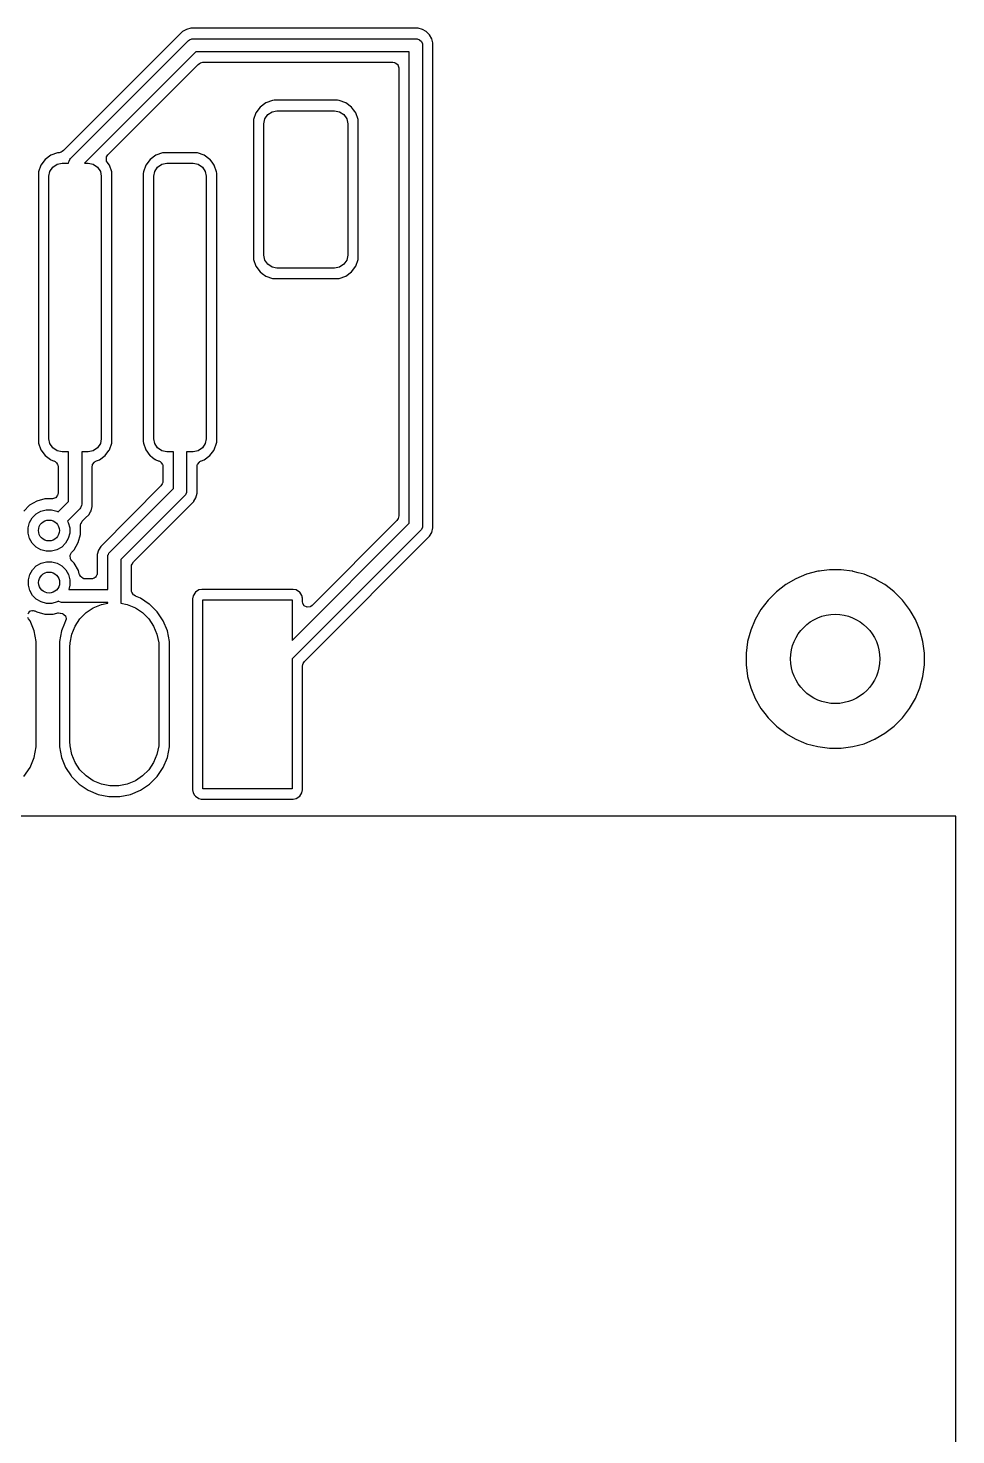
# Model space of a CAD drawing. Header units: inches. Extents: x 0.79 to 7.64, y -5.35 to -0.98.
# Drawn here: x 5.673 to 6.37, y -3.543 to -2.487 of the extents above; entities that cross this region are included whole.
import ezdxf

# ---------------------------------------------------------------- set-up
doc = ezdxf.new("R2010")
doc.units = ezdxf.units.IN
doc.header["$MEASUREMENT"] = 0
doc.layers.add('BLACK', color=250, linetype='CONTINUOUS')

msp = doc.modelspace()

# ---------------------------------------------------------------- linework, layer by layer
at = {"layer": 'BLACK', "linetype": 'CONTINUOUS'}
for p, q in [((5.7894, -2.4897), (5.7858, -2.4933)), ((5.7907, -2.489), (5.7894, -2.4897)), ((5.7922, -2.4881), (5.7907, -2.489)), ((5.7907, -2.489), (5.7907, -2.489)), ((5.7923, -2.4881), (5.7922, -2.4881)), ((5.7956, -2.4872), (5.7923, -2.4881)), ((5.7923, -2.4881), (5.7923, -2.4881)), ((5.7989, -2.4872), (5.7956, -2.4872)), ((5.7956, -2.4872), (5.7956, -2.4872)), ((5.7956, -2.4872), (5.7956, -2.4872)), ((5.7992, -2.4872), (5.7989, -2.4872)), ((5.9663, -2.4872), (5.7992, -2.4872)), ((5.7992, -2.4872), (5.7992, -2.4872)), ((5.7992, -2.4872), (5.7992, -2.4872)), ((5.9695, -2.4881), (5.9663, -2.4872)), ((5.9663, -2.4872), (5.9663, -2.4872)), ((5.9724, -2.4897), (5.9695, -2.4881)), ((5.9748, -2.4921), (5.9724, -2.4897)), ((5.7858, -2.4933), (5.7, -2.5791)), ((5.7052, -2.5851), (5.7938, -2.4965)), ((5.7858, -2.4933), (5.7858, -2.4933)), ((5.7938, -2.4965), (5.7945, -2.4959)), ((5.7945, -2.4959), (5.7963, -2.4952)), ((5.7963, -2.4952), (5.7972, -2.4951)), ((5.7963, -2.4952), (5.7963, -2.4952)), ((5.7972, -2.4951), (5.9646, -2.4951)), ((5.9646, -2.4951), (5.9655, -2.4952)), ((5.9655, -2.4952), (5.9673, -2.4959)), ((5.9673, -2.4959), (5.9687, -2.4973)), ((5.9687, -2.4973), (5.9694, -2.499)), ((5.9694, -2.499), (5.9695, -2.5)), ((5.9695, -2.5), (5.9695, -2.8607)), ((5.9765, -2.4951), (5.9748, -2.4921)), ((5.9774, -2.4983), (5.9765, -2.4951)), ((5.9774, -2.8345), (5.9774, -2.4983)), ((5.7993, -2.5049), (5.7156, -2.5886)), ((5.9596, -2.5049), (5.7993, -2.5049)), ((5.9596, -2.8586), (5.9596, -2.5049)), ((5.7584, -2.5569), (5.801, -2.5144)), ((5.801, -2.5144), (5.802, -2.5137)), ((5.802, -2.5137), (5.8028, -2.5132)), ((5.8028, -2.5132), (5.8046, -2.5128)), ((5.8046, -2.5128), (5.9472, -2.5128)), ((5.9472, -2.5128), (5.9484, -2.513)), ((5.9484, -2.513), (5.9489, -2.5132)), ((5.9489, -2.5132), (5.9509, -2.5146)), ((5.9509, -2.5146), (5.9509, -2.5146)), ((5.9509, -2.5146), (5.951, -2.5147)), ((5.951, -2.5147), (5.9518, -2.517)), ((5.9518, -2.517), (5.9518, -2.8531)), ((5.8519, -2.5432), (5.8476, -2.5464)), ((5.8569, -2.5414), (5.8519, -2.5432)), ((5.8581, -2.5413), (5.8569, -2.5414)), ((5.8569, -2.5414), (5.8569, -2.5414)), ((5.8569, -2.5414), (5.8569, -2.5414)), ((5.9057, -2.5413), (5.8581, -2.5413)), ((5.8581, -2.5413), (5.8581, -2.5413)), ((5.8581, -2.5413), (5.8581, -2.5413)), ((5.9069, -2.5414), (5.9057, -2.5413)), ((5.9057, -2.5413), (5.9057, -2.5413)), ((5.9057, -2.5413), (5.9057, -2.5413)), ((5.9119, -2.5432), (5.9069, -2.5414)), ((5.9069, -2.5414), (5.9069, -2.5414)), ((5.9162, -2.5464), (5.9119, -2.5432)), ((5.8444, -2.5507), (5.8426, -2.5557)), ((5.8476, -2.5464), (5.8444, -2.5507)), ((5.8476, -2.5464), (5.8476, -2.5464)), ((5.8511, -2.5553), (5.8533, -2.5521)), ((5.8533, -2.5521), (5.8565, -2.55)), ((5.8565, -2.55), (5.8602, -2.5492)), ((5.8602, -2.5492), (5.9035, -2.5492)), ((5.9035, -2.5492), (5.9073, -2.55)), ((5.9073, -2.55), (5.9105, -2.5521)), ((5.9105, -2.5521), (5.9126, -2.5553)), ((5.9163, -2.5464), (5.9162, -2.5464)), ((5.9162, -2.5464), (5.9162, -2.5464)), ((5.9178, -2.5485), (5.9163, -2.5464)), ((5.9188, -2.5498), (5.9178, -2.5485)), ((5.9194, -2.5507), (5.9188, -2.5498)), ((5.9212, -2.5557), (5.9194, -2.5507)), ((5.9194, -2.5507), (5.9194, -2.5507)), ((5.7332, -2.5822), (5.7584, -2.5569)), ((5.8426, -2.5557), (5.8425, -2.5569)), ((5.8425, -2.5569), (5.8425, -2.6596)), ((5.8426, -2.5557), (5.8426, -2.5557)), ((5.8426, -2.5557), (5.8426, -2.5557)), ((5.8504, -2.5591), (5.8511, -2.5553)), ((5.8504, -2.6575), (5.8504, -2.5591)), ((5.9126, -2.5553), (5.9134, -2.5591)), ((5.9134, -2.5591), (5.9134, -2.6575)), ((5.9212, -2.5558), (5.9212, -2.5557)), ((5.9212, -2.5557), (5.9212, -2.5557)), ((5.9212, -2.5559), (5.9212, -2.5558)), ((5.9213, -2.5566), (5.9212, -2.5559)), ((5.9213, -2.5568), (5.9213, -2.5566)), ((5.9213, -2.6606), (5.9213, -2.5568)), ((5.6861, -2.5857), (5.683, -2.59)), ((5.6904, -2.5826), (5.6861, -2.5857)), ((5.6861, -2.5857), (5.6861, -2.5857)), ((5.6955, -2.5808), (5.6904, -2.5826)), ((5.6967, -2.5807), (5.6955, -2.5808)), ((5.6955, -2.5808), (5.6955, -2.5808)), ((5.6955, -2.5808), (5.6955, -2.5808)), ((5.6981, -2.5803), (5.6967, -2.5807)), ((5.699, -2.5798), (5.6981, -2.5803)), ((5.7, -2.5791), (5.699, -2.5798)), ((5.7041, -2.587), (5.7046, -2.5858)), ((5.7046, -2.5858), (5.7052, -2.5851)), ((5.7046, -2.5858), (5.7046, -2.5858)), ((5.7321, -2.584), (5.7322, -2.5838)), ((5.7322, -2.5863), (5.7321, -2.584)), ((5.7322, -2.5838), (5.7332, -2.5822)), ((5.7322, -2.5865), (5.7322, -2.5863)), ((5.7323, -2.587), (5.7322, -2.5865)), ((5.7649, -2.5857), (5.7617, -2.59)), ((5.7692, -2.5826), (5.7649, -2.5857)), ((5.7649, -2.5857), (5.7649, -2.5857)), ((5.7742, -2.5808), (5.7692, -2.5826)), ((5.7754, -2.5807), (5.7742, -2.5808)), ((5.7742, -2.5808), (5.7742, -2.5808)), ((5.7742, -2.5808), (5.7742, -2.5808)), ((5.7994, -2.5807), (5.7754, -2.5807)), ((5.7754, -2.5807), (5.7754, -2.5807)), ((5.7754, -2.5807), (5.7754, -2.5807)), ((5.8006, -2.5808), (5.7994, -2.5807)), ((5.7994, -2.5807), (5.7994, -2.5807)), ((5.7994, -2.5807), (5.7994, -2.5807)), ((5.8056, -2.5826), (5.8006, -2.5808)), ((5.8006, -2.5808), (5.8006, -2.5808)), ((5.8099, -2.5857), (5.8056, -2.5826)), ((5.81, -2.5858), (5.8099, -2.5857)), ((5.8099, -2.5857), (5.8099, -2.5857)), ((5.8121, -2.5886), (5.81, -2.5858)), ((5.6812, -2.5951), (5.6811, -2.5963)), ((5.6811, -2.5963), (5.6811, -2.7974)), ((5.683, -2.59), (5.6812, -2.5951)), ((5.6812, -2.5951), (5.6812, -2.5951)), ((5.6812, -2.5951), (5.6812, -2.5951)), ((5.689, -2.5984), (5.6897, -2.5947)), ((5.6897, -2.5947), (5.6919, -2.5915)), ((5.6919, -2.5915), (5.6951, -2.5893)), ((5.6951, -2.5893), (5.6988, -2.5886)), ((5.6988, -2.5886), (5.7037, -2.5886)), ((5.7037, -2.5886), (5.7038, -2.5876)), ((5.7038, -2.5876), (5.7041, -2.587)), ((5.7038, -2.5876), (5.7038, -2.5876)), ((5.7156, -2.5886), (5.7185, -2.5886)), ((5.7185, -2.5886), (5.7223, -2.5893)), ((5.7223, -2.5893), (5.7255, -2.5915)), ((5.7255, -2.5915), (5.7276, -2.5947)), ((5.7276, -2.5947), (5.7283, -2.5984)), ((5.7329, -2.588), (5.7323, -2.587)), ((5.7334, -2.5888), (5.7329, -2.588)), ((5.7344, -2.59), (5.7334, -2.5888)), ((5.7361, -2.5951), (5.7344, -2.59)), ((5.7344, -2.59), (5.7344, -2.59)), ((5.7362, -2.596), (5.7361, -2.5951)), ((5.7361, -2.5951), (5.7361, -2.5951)), ((5.7362, -2.5962), (5.7362, -2.596)), ((5.7362, -2.7984), (5.7362, -2.5962)), ((5.7599, -2.5951), (5.7598, -2.5963)), ((5.7598, -2.5963), (5.7598, -2.7974)), ((5.7617, -2.59), (5.7599, -2.5951)), ((5.7599, -2.5951), (5.7599, -2.5951)), ((5.7599, -2.5951), (5.7599, -2.5951)), ((5.7677, -2.5984), (5.7685, -2.5947)), ((5.7685, -2.5947), (5.7706, -2.5915)), ((5.7706, -2.5915), (5.7738, -2.5893)), ((5.7738, -2.5893), (5.7776, -2.5886)), ((5.7776, -2.5886), (5.7972, -2.5886)), ((5.7972, -2.5886), (5.801, -2.5893)), ((5.801, -2.5893), (5.8042, -2.5915)), ((5.8042, -2.5915), (5.8063, -2.5947)), ((5.8063, -2.5947), (5.8071, -2.5984)), ((5.8131, -2.59), (5.8121, -2.5886)), ((5.8121, -2.5886), (5.8121, -2.5886)), ((5.8149, -2.5951), (5.8131, -2.59)), ((5.815, -2.596), (5.8149, -2.5951)), ((5.8149, -2.5951), (5.8149, -2.5951)), ((5.815, -2.5962), (5.815, -2.596)), ((5.815, -2.7984), (5.815, -2.5962)), ((5.689, -2.7953), (5.689, -2.5984)), ((5.7283, -2.5984), (5.7283, -2.7953)), ((5.7677, -2.7953), (5.7677, -2.5984)), ((5.8071, -2.5984), (5.8071, -2.7953)), ((5.8425, -2.6596), (5.8426, -2.6608)), ((5.8511, -2.6612), (5.8504, -2.6575)), ((5.9134, -2.6575), (5.9126, -2.6612)), ((5.8426, -2.6608), (5.8426, -2.6608)), ((5.8426, -2.6608), (5.8426, -2.6608)), ((5.8426, -2.6608), (5.8444, -2.6659)), ((5.8444, -2.6659), (5.8475, -2.6701)), ((5.8475, -2.6701), (5.8475, -2.6701)), ((5.8475, -2.6701), (5.8476, -2.6702)), ((5.8476, -2.6702), (5.8476, -2.6702)), ((5.8476, -2.6702), (5.8476, -2.6702)), ((5.8476, -2.6702), (5.8476, -2.6702)), ((5.8476, -2.6702), (5.8476, -2.6702)), ((5.8476, -2.6702), (5.8476, -2.6702)), ((5.8476, -2.6702), (5.8476, -2.6702)), ((5.8476, -2.6702), (5.8476, -2.6702)), ((5.8476, -2.6702), (5.8491, -2.6713)), ((5.8533, -2.6644), (5.8511, -2.6612)), ((5.8565, -2.6666), (5.8533, -2.6644)), ((5.8602, -2.6673), (5.8565, -2.6666)), ((5.9035, -2.6673), (5.8602, -2.6673)), ((5.9073, -2.6666), (5.9035, -2.6673)), ((5.9105, -2.6644), (5.9073, -2.6666)), ((5.9126, -2.6612), (5.9105, -2.6644)), ((5.9119, -2.6733), (5.9162, -2.6702)), ((5.9162, -2.6702), (5.9194, -2.6659)), ((5.9194, -2.6659), (5.9212, -2.6608)), ((5.9212, -2.6608), (5.9212, -2.6606)), ((5.9212, -2.6606), (5.9213, -2.6606)), ((5.9212, -2.6608), (5.9212, -2.6608)), ((5.8491, -2.6713), (5.8519, -2.6733)), ((5.8519, -2.6733), (5.8519, -2.6733)), ((5.8519, -2.6733), (5.8519, -2.6733)), ((5.8519, -2.6733), (5.8519, -2.6733)), ((5.8519, -2.6733), (5.8569, -2.6751)), ((5.8569, -2.6751), (5.8578, -2.6752)), ((5.8578, -2.6752), (5.858, -2.6752)), ((5.858, -2.6752), (5.9057, -2.6752)), ((5.9057, -2.6752), (5.9066, -2.6752)), ((5.9066, -2.6752), (5.9069, -2.6751)), ((5.9066, -2.6752), (5.9067, -2.6752)), ((5.9067, -2.6752), (5.9066, -2.6752)), ((5.9069, -2.6751), (5.9119, -2.6733)), ((5.9069, -2.6751), (5.9069, -2.6751)), ((5.6811, -2.7974), (5.6812, -2.7986)), ((5.6897, -2.799), (5.689, -2.7953)), ((5.7283, -2.7953), (5.7276, -2.799)), ((5.7598, -2.7974), (5.7599, -2.7986)), ((5.7685, -2.799), (5.7677, -2.7953)), ((5.8071, -2.7953), (5.8063, -2.799)), ((5.6812, -2.7986), (5.6812, -2.7986)), ((5.6812, -2.7986), (5.6812, -2.7986)), ((5.6812, -2.7986), (5.683, -2.8037)), ((5.683, -2.8037), (5.6861, -2.8079)), ((5.6861, -2.8079), (5.6861, -2.8079)), ((5.6861, -2.8079), (5.6861, -2.808)), ((5.6861, -2.808), (5.6861, -2.808)), ((5.6861, -2.808), (5.6861, -2.808)), ((5.6861, -2.808), (5.6861, -2.808)), ((5.6861, -2.808), (5.6861, -2.808)), ((5.6861, -2.808), (5.6862, -2.808)), ((5.6862, -2.808), (5.6862, -2.808)), ((5.6862, -2.808), (5.6862, -2.808)), ((5.6862, -2.808), (5.6881, -2.8094)), ((5.6919, -2.8022), (5.6897, -2.799)), ((5.6951, -2.8044), (5.6919, -2.8022)), ((5.6988, -2.8051), (5.6951, -2.8044)), ((5.7037, -2.8051), (5.6988, -2.8051)), ((5.7037, -2.8424), (5.7037, -2.8051)), ((5.7185, -2.8051), (5.7136, -2.8051)), ((5.7136, -2.8051), (5.7136, -2.8445)), ((5.7223, -2.8044), (5.7185, -2.8051)), ((5.7255, -2.8022), (5.7223, -2.8044)), ((5.7276, -2.799), (5.7255, -2.8022)), ((5.7269, -2.8111), (5.7312, -2.808)), ((5.7312, -2.808), (5.734, -2.8041)), ((5.734, -2.8041), (5.7344, -2.8037)), ((5.7344, -2.8037), (5.7361, -2.7986)), ((5.7344, -2.8037), (5.7344, -2.8037)), ((5.7344, -2.8037), (5.7344, -2.8037)), ((5.7361, -2.7986), (5.7362, -2.7984)), ((5.7361, -2.7986), (5.7361, -2.7986)), ((5.7362, -2.7984), (5.7362, -2.7984)), ((5.7599, -2.7986), (5.7599, -2.7986)), ((5.7599, -2.7986), (5.7599, -2.7986)), ((5.7599, -2.7986), (5.7617, -2.8037)), ((5.7617, -2.8037), (5.7648, -2.8079)), ((5.7648, -2.8079), (5.7648, -2.8079)), ((5.7648, -2.8079), (5.7649, -2.808)), ((5.7649, -2.808), (5.7649, -2.808)), ((5.7649, -2.808), (5.7649, -2.808)), ((5.7649, -2.808), (5.7649, -2.808)), ((5.7649, -2.808), (5.7649, -2.808)), ((5.7649, -2.808), (5.7649, -2.808)), ((5.7649, -2.808), (5.7649, -2.808)), ((5.7649, -2.808), (5.765, -2.808)), ((5.765, -2.808), (5.7668, -2.8094)), ((5.7706, -2.8022), (5.7685, -2.799)), ((5.7738, -2.8044), (5.7706, -2.8022)), ((5.7776, -2.8051), (5.7738, -2.8044)), ((5.7825, -2.8051), (5.7776, -2.8051)), ((5.7825, -2.8326), (5.7825, -2.8051)), ((5.7972, -2.8051), (5.7923, -2.8051)), ((5.7923, -2.8051), (5.7923, -2.8346)), ((5.801, -2.8044), (5.7972, -2.8051)), ((5.8042, -2.8022), (5.801, -2.8044)), ((5.8063, -2.799), (5.8042, -2.8022)), ((5.8056, -2.8111), (5.8099, -2.808)), ((5.8099, -2.808), (5.8128, -2.8041)), ((5.8128, -2.8041), (5.8131, -2.8037)), ((5.8131, -2.8037), (5.8149, -2.7986)), ((5.8131, -2.8037), (5.8131, -2.8037)), ((5.8131, -2.8037), (5.8131, -2.8037)), ((5.8149, -2.7986), (5.8149, -2.7984)), ((5.8149, -2.7984), (5.815, -2.7984)), ((5.8149, -2.7986), (5.8149, -2.7986)), ((5.6881, -2.8094), (5.6901, -2.8109)), ((5.6901, -2.8109), (5.6902, -2.811)), ((5.6902, -2.811), (5.6904, -2.8111)), ((5.6904, -2.8111), (5.6905, -2.8111)), ((5.6905, -2.8111), (5.6924, -2.8118)), ((5.6924, -2.8118), (5.6927, -2.8119)), ((5.6927, -2.8119), (5.6937, -2.8125)), ((5.6937, -2.8125), (5.6942, -2.8128)), ((5.6942, -2.8128), (5.6945, -2.8133)), ((5.6945, -2.8133), (5.6946, -2.8134)), ((5.6946, -2.8134), (5.6946, -2.8134)), ((5.6946, -2.8134), (5.6955, -2.8148)), ((5.6955, -2.8148), (5.6957, -2.8152)), ((5.6957, -2.8152), (5.6958, -2.8164)), ((5.6958, -2.8164), (5.6958, -2.836)), ((5.7215, -2.8164), (5.7217, -2.8152)), ((5.7215, -2.8428), (5.7215, -2.8164)), ((5.7217, -2.8152), (5.7218, -2.8147)), ((5.7218, -2.8147), (5.7232, -2.8128)), ((5.7218, -2.8147), (5.7218, -2.8147)), ((5.7232, -2.8128), (5.7236, -2.8125)), ((5.7236, -2.8125), (5.7246, -2.8119)), ((5.7246, -2.8119), (5.7248, -2.8118)), ((5.7248, -2.8118), (5.7269, -2.8111)), ((5.7668, -2.8094), (5.7688, -2.8109)), ((5.7688, -2.8109), (5.7689, -2.811)), ((5.7689, -2.811), (5.7692, -2.8111)), ((5.7692, -2.8111), (5.7692, -2.8111)), ((5.7692, -2.8111), (5.7711, -2.8118)), ((5.7711, -2.8118), (5.7714, -2.8119)), ((5.7714, -2.8119), (5.7725, -2.8125)), ((5.7725, -2.8125), (5.7729, -2.8128)), ((5.7729, -2.8128), (5.7733, -2.8133)), ((5.7733, -2.8133), (5.7733, -2.8134)), ((5.7733, -2.8134), (5.7733, -2.8134)), ((5.7733, -2.8134), (5.7743, -2.8148)), ((5.7743, -2.8148), (5.7744, -2.8152)), ((5.7744, -2.8152), (5.7746, -2.8164)), ((5.7746, -2.8164), (5.7746, -2.8271)), ((5.8002, -2.8164), (5.8004, -2.8152)), ((5.8002, -2.8363), (5.8002, -2.8164)), ((5.8004, -2.8152), (5.8006, -2.8147)), ((5.8006, -2.8147), (5.802, -2.8128)), ((5.8006, -2.8147), (5.8006, -2.8147)), ((5.802, -2.8128), (5.8023, -2.8125)), ((5.8023, -2.8125), (5.8034, -2.8119)), ((5.8034, -2.8119), (5.8036, -2.8118)), ((5.8036, -2.8118), (5.8056, -2.8111)), ((5.7741, -2.8292), (5.7731, -2.8308)), ((5.7744, -2.8283), (5.7741, -2.8292)), ((5.7746, -2.8271), (5.7744, -2.8283)), ((5.6939, -2.8398), (5.6916, -2.8405)), ((5.6941, -2.8397), (5.6939, -2.8398)), ((5.6955, -2.8377), (5.6941, -2.8397)), ((5.6957, -2.8372), (5.6955, -2.8377)), ((5.6958, -2.836), (5.6957, -2.8372)), ((5.7731, -2.8308), (5.7279, -2.8761)), ((5.7346, -2.8805), (5.7825, -2.8326)), ((5.7909, -2.8381), (5.743, -2.886)), ((5.7915, -2.8374), (5.7909, -2.8381)), ((5.7922, -2.8356), (5.7915, -2.8374)), ((5.7915, -2.8374), (5.7915, -2.8374)), ((5.7923, -2.8346), (5.7922, -2.8356)), ((5.7979, -2.8421), (5.7993, -2.8396)), ((5.7993, -2.8396), (5.8002, -2.8363)), ((5.9774, -2.859), (5.9774, -2.8345)), ((5.6745, -2.8453), (5.6701, -2.8497)), ((5.6799, -2.8421), (5.6745, -2.8453)), ((5.6794, -2.8517), (5.6829, -2.8496)), ((5.6859, -2.8405), (5.6799, -2.8421)), ((5.6829, -2.8496), (5.6869, -2.8486)), ((5.6916, -2.8405), (5.6859, -2.8405)), ((5.6869, -2.8486), (5.691, -2.8486)), ((5.691, -2.8486), (5.695, -2.8496)), ((5.695, -2.8496), (5.696, -2.8502)), ((5.696, -2.8502), (5.7037, -2.8424)), ((5.7121, -2.848), (5.703, -2.8572)), ((5.7128, -2.8472), (5.7121, -2.848)), ((5.7135, -2.8454), (5.7128, -2.8472)), ((5.7136, -2.8445), (5.7135, -2.8454)), ((5.7135, -2.8454), (5.7135, -2.8454)), ((5.7189, -2.8524), (5.7202, -2.8502)), ((5.7202, -2.8502), (5.7206, -2.8494)), ((5.7206, -2.8494), (5.7215, -2.8462)), ((5.7215, -2.8462), (5.7215, -2.8428)), ((5.7524, -2.8878), (5.7977, -2.8425)), ((5.7977, -2.8425), (5.7979, -2.8421)), ((5.6734, -2.8621), (5.6744, -2.8581)), ((5.6744, -2.8581), (5.6765, -2.8546)), ((5.6765, -2.8546), (5.6794, -2.8517)), ((5.703, -2.8572), (5.7035, -2.8581)), ((5.7035, -2.8581), (5.7046, -2.8621)), ((5.7126, -2.8606), (5.7127, -2.8605)), ((5.7126, -2.861), (5.7126, -2.8606)), ((5.7126, -2.8611), (5.7126, -2.861)), ((5.7126, -2.8673), (5.7126, -2.8611)), ((5.7127, -2.86), (5.7128, -2.8598)), ((5.7127, -2.8602), (5.7127, -2.86)), ((5.7127, -2.8603), (5.7127, -2.8602)), ((5.7127, -2.8605), (5.7127, -2.8603)), ((5.7128, -2.8598), (5.7129, -2.8592)), ((5.7129, -2.8592), (5.713, -2.8589)), ((5.713, -2.8589), (5.7131, -2.8589)), ((5.7131, -2.8589), (5.7139, -2.8573)), ((5.7139, -2.8573), (5.7165, -2.8547)), ((5.7165, -2.8547), (5.7189, -2.8524)), ((5.7165, -2.8547), (5.7165, -2.8547)), ((5.8716, -2.9467), (5.9596, -2.8586)), ((5.9503, -2.8568), (5.8866, -2.9205)), ((5.9513, -2.8552), (5.9503, -2.8568)), ((5.9516, -2.8543), (5.9513, -2.8552)), ((5.9518, -2.8531), (5.9516, -2.8543)), ((5.9695, -2.8607), (5.9694, -2.8616)), ((5.9774, -2.8623), (5.9774, -2.859)), ((5.6734, -2.8662), (5.6734, -2.8621)), ((5.6744, -2.8702), (5.6734, -2.8662)), ((5.6765, -2.8738), (5.6744, -2.8702)), ((5.7035, -2.8702), (5.7015, -2.8738)), ((5.7046, -2.8662), (5.7035, -2.8702)), ((5.7046, -2.8621), (5.7046, -2.8662)), ((5.711, -2.8733), (5.7126, -2.8673)), ((5.968, -2.8641), (5.8716, -2.9606)), ((5.8871, -2.9562), (5.9748, -2.8685)), ((5.9687, -2.8634), (5.968, -2.8641)), ((5.9694, -2.8616), (5.9687, -2.8634)), ((5.9687, -2.8634), (5.9687, -2.8634)), ((5.9748, -2.8685), (5.9765, -2.8656)), ((5.9748, -2.8685), (5.9748, -2.8685)), ((5.9765, -2.8656), (5.9774, -2.8623)), ((5.9765, -2.8656), (5.9765, -2.8656)), ((5.9765, -2.8656), (5.9765, -2.8656)), ((5.6794, -2.8767), (5.6765, -2.8738)), ((5.6829, -2.8787), (5.6794, -2.8767)), ((5.6869, -2.8798), (5.6829, -2.8787)), ((5.691, -2.8798), (5.6869, -2.8798)), ((5.695, -2.8787), (5.691, -2.8798)), ((5.6986, -2.8767), (5.695, -2.8787)), ((5.7015, -2.8738), (5.6986, -2.8767)), ((5.7048, -2.8828), (5.7059, -2.8807)), ((5.7059, -2.8807), (5.7079, -2.8787)), ((5.7079, -2.8787), (5.711, -2.8733)), ((5.7262, -2.879), (5.7253, -2.8822)), ((5.7279, -2.8761), (5.7262, -2.879)), ((5.7262, -2.879), (5.7262, -2.879)), ((5.7333, -2.8828), (5.7336, -2.8821)), ((5.7336, -2.8821), (5.734, -2.8812)), ((5.734, -2.8812), (5.7346, -2.8805)), ((5.734, -2.8812), (5.734, -2.8812)), ((5.6766, -2.8937), (5.6795, -2.8908)), ((5.6795, -2.8908), (5.6831, -2.8887)), ((5.6831, -2.8887), (5.6871, -2.8877)), ((5.6871, -2.8877), (5.6912, -2.8877)), ((5.6912, -2.8877), (5.6951, -2.8887)), ((5.6951, -2.8887), (5.6987, -2.8908)), ((5.6987, -2.8908), (5.7016, -2.8937)), ((5.7048, -2.883), (5.7048, -2.8828)), ((5.7052, -2.8854), (5.7048, -2.883)), ((5.7054, -2.8859), (5.7052, -2.8854)), ((5.7061, -2.8869), (5.7054, -2.8859)), ((5.7073, -2.8881), (5.7061, -2.8869)), ((5.708, -2.8888), (5.7073, -2.8881)), ((5.7111, -2.8942), (5.708, -2.8888)), ((5.7253, -2.8822), (5.7253, -2.8822)), ((5.7253, -2.8822), (5.7253, -2.8961)), ((5.7332, -2.8839), (5.7333, -2.883)), ((5.7332, -2.9085), (5.7332, -2.8839)), ((5.7333, -2.883), (5.7333, -2.8828)), ((5.743, -2.886), (5.743, -2.9134)), ((5.7509, -2.8915), (5.7511, -2.8903)), ((5.7509, -2.9091), (5.7509, -2.8915)), ((5.7511, -2.8903), (5.7514, -2.8894)), ((5.7514, -2.8894), (5.7524, -2.8878)), ((5.6735, -2.9012), (5.6746, -2.8973)), ((5.6735, -2.9053), (5.6735, -2.9012)), ((5.6746, -2.8973), (5.6766, -2.8937)), ((5.7016, -2.8937), (5.7037, -2.8973)), ((5.7037, -2.8973), (5.7047, -2.9012)), ((5.7047, -2.9012), (5.7047, -2.9053)), ((5.7118, -2.8968), (5.7111, -2.8942)), ((5.712, -2.8972), (5.7118, -2.8968)), ((5.7126, -2.8984), (5.712, -2.8972)), ((5.7128, -2.8988), (5.7126, -2.8984)), ((5.7135, -2.8993), (5.7128, -2.8988)), ((5.7128, -2.8988), (5.7128, -2.8988)), ((5.7148, -2.9002), (5.7135, -2.8993)), ((5.7153, -2.9004), (5.7148, -2.9002)), ((5.7148, -2.9002), (5.7148, -2.9002)), ((5.7148, -2.9002), (5.7148, -2.9002)), ((5.7165, -2.9006), (5.7153, -2.9004)), ((5.7211, -2.9006), (5.7165, -2.9006)), ((5.7215, -2.9005), (5.7211, -2.9006)), ((5.7216, -2.9005), (5.7215, -2.9005)), ((5.7215, -2.9005), (5.7215, -2.9005)), ((5.7228, -2.9001), (5.7216, -2.9005)), ((5.723, -2.9001), (5.7228, -2.9001)), ((5.7236, -2.8996), (5.723, -2.9001)), ((5.7238, -2.8996), (5.7236, -2.8996)), ((5.724, -2.8993), (5.7238, -2.8995)), ((5.7238, -2.8995), (5.7238, -2.8996)), ((5.7245, -2.8984), (5.724, -2.8993)), ((5.725, -2.8975), (5.7245, -2.8984)), ((5.7251, -2.8973), (5.725, -2.8975)), ((5.7252, -2.897), (5.7251, -2.8971)), ((5.7251, -2.8971), (5.7251, -2.8973)), ((5.7251, -2.8973), (5.7251, -2.8973)), ((5.7253, -2.8961), (5.7252, -2.897)), ((6.2498, -2.9005), (6.2423, -2.9048)), ((6.2499, -2.9005), (6.2498, -2.9005)), ((6.2498, -2.9005), (6.2498, -2.9005)), ((6.258, -2.8971), (6.2499, -2.9005)), ((6.2664, -2.8948), (6.258, -2.8971)), ((6.2667, -2.8948), (6.2664, -2.8948)), ((6.2677, -2.8947), (6.2667, -2.8948)), ((6.2667, -2.8948), (6.2667, -2.8948)), ((6.2691, -2.8945), (6.2677, -2.8947)), ((6.2751, -2.8937), (6.2691, -2.8945)), ((6.2839, -2.8937), (6.2751, -2.8937)), ((6.2751, -2.8937), (6.2751, -2.8937)), ((6.2751, -2.8937), (6.2751, -2.8937)), ((6.2923, -2.8948), (6.2839, -2.8937)), ((6.2839, -2.8937), (6.2839, -2.8937)), ((6.2926, -2.8948), (6.2923, -2.8948)), ((6.2923, -2.8948), (6.2923, -2.8948)), ((6.2929, -2.8949), (6.2926, -2.8948)), ((6.2926, -2.8948), (6.2926, -2.8948)), ((6.2926, -2.8948), (6.2926, -2.8948)), ((6.2968, -2.896), (6.2929, -2.8949)), ((6.2929, -2.8949), (6.2929, -2.8949)), ((6.3011, -2.8971), (6.2968, -2.896)), ((6.3092, -2.9005), (6.3011, -2.8971)), ((6.3108, -2.9014), (6.3092, -2.9005)), ((6.3092, -2.9005), (6.3092, -2.9005)), ((6.3092, -2.9005), (6.3092, -2.9005)), ((6.3168, -2.9048), (6.3108, -2.9014)), ((5.6746, -2.9093), (5.6735, -2.9053)), ((5.6766, -2.9129), (5.6746, -2.9093)), ((5.6795, -2.9158), (5.6766, -2.9129)), ((5.7047, -2.9053), (5.7039, -2.9085)), ((5.7039, -2.9085), (5.7332, -2.9085)), ((5.743, -2.9134), (5.743, -2.9187)), ((5.7511, -2.9101), (5.7509, -2.9091)), ((5.7512, -2.9105), (5.7511, -2.9101)), ((5.7524, -2.9124), (5.7512, -2.9105)), ((5.7529, -2.9128), (5.7524, -2.9124)), ((5.7539, -2.9135), (5.7529, -2.9128)), ((5.7577, -2.915), (5.7539, -2.9135)), ((5.7972, -2.9132), (5.7968, -2.9155)), ((5.799, -2.9106), (5.7972, -2.9132)), ((5.7972, -2.9132), (5.7972, -2.9132)), ((5.8016, -2.9088), (5.799, -2.9106)), ((5.799, -2.9106), (5.799, -2.9106)), ((5.8039, -2.9084), (5.8016, -2.9088)), ((5.8016, -2.9088), (5.8016, -2.9088)), ((5.8724, -2.9084), (5.8039, -2.9084)), ((5.8039, -2.9084), (5.8039, -2.9084)), ((5.8039, -2.9084), (5.8039, -2.9084)), ((5.8746, -2.9088), (5.8724, -2.9084)), ((5.8724, -2.9084), (5.8724, -2.9084)), ((5.8724, -2.9084), (5.8724, -2.9084)), ((5.8724, -2.9084), (5.8724, -2.9084)), ((5.8724, -2.9084), (5.8724, -2.9084)), ((5.8747, -2.9088), (5.8746, -2.9088)), ((5.8746, -2.9088), (5.8746, -2.9088)), ((5.8771, -2.9104), (5.8747, -2.9088)), ((5.8747, -2.9088), (5.8747, -2.9088)), ((5.8773, -2.9106), (5.8771, -2.9104)), ((5.8771, -2.9104), (5.8771, -2.9104)), ((5.8788, -2.9129), (5.8773, -2.9106)), ((5.8773, -2.9106), (5.8773, -2.9106)), ((5.879, -2.9132), (5.8788, -2.9129)), ((5.8791, -2.9134), (5.879, -2.9132)), ((5.8792, -2.9144), (5.8791, -2.9134)), ((6.2353, -2.9102), (6.2291, -2.9164)), ((6.2423, -2.9048), (6.2353, -2.9102)), ((6.3209, -2.908), (6.3168, -2.9048)), ((6.3168, -2.9048), (6.3168, -2.9048)), ((6.3168, -2.9048), (6.3168, -2.9048)), ((6.3238, -2.9102), (6.3209, -2.908)), ((6.33, -2.9164), (6.3238, -2.9102)), ((5.6755, -2.9246), (5.6759, -2.9243)), ((5.6759, -2.9243), (5.6764, -2.9244)), ((5.6764, -2.9244), (5.677, -2.9242)), ((5.677, -2.9242), (5.6771, -2.9242)), ((5.6771, -2.9242), (5.6771, -2.9242)), ((5.6771, -2.9242), (5.6779, -2.9244)), ((5.6779, -2.9244), (5.6783, -2.9244)), ((5.6831, -2.9178), (5.6795, -2.9158)), ((5.6871, -2.9189), (5.6831, -2.9178)), ((5.6912, -2.9189), (5.6871, -2.9189)), ((5.6951, -2.9178), (5.6912, -2.9189)), ((5.6962, -2.9172), (5.6951, -2.9178)), ((5.6965, -2.9175), (5.6962, -2.9172)), ((5.6977, -2.918), (5.6965, -2.9175)), ((5.6965, -2.9175), (5.6965, -2.9175)), ((5.6983, -2.9182), (5.6977, -2.918)), ((5.6992, -2.9183), (5.6983, -2.9182)), ((5.6983, -2.9182), (5.6983, -2.9182)), ((5.7332, -2.9183), (5.6992, -2.9183)), ((5.7169, -2.9258), (5.7223, -2.9222)), ((5.7223, -2.9222), (5.7284, -2.9197)), ((5.7284, -2.9197), (5.7332, -2.9187)), ((5.7332, -2.9187), (5.7332, -2.9183)), ((5.743, -2.9187), (5.7478, -2.9197)), ((5.7478, -2.9197), (5.7539, -2.9222)), ((5.7539, -2.9222), (5.7593, -2.9258)), ((5.7643, -2.9195), (5.7577, -2.915)), ((5.7645, -2.9196), (5.7643, -2.9195)), ((5.7702, -2.9253), (5.7645, -2.9196)), ((5.7645, -2.9196), (5.7645, -2.9196)), ((5.7968, -2.9155), (5.7968, -3.0588)), ((5.8046, -3.058), (5.8046, -2.9163)), ((5.8046, -2.9163), (5.8716, -2.9163)), ((5.8716, -2.9163), (5.8716, -2.9467)), ((5.8793, -2.9148), (5.8792, -2.9144)), ((5.8792, -2.9144), (5.8792, -2.9144)), ((5.8795, -2.9155), (5.8793, -2.9148)), ((5.8795, -2.9178), (5.8795, -2.9155)), ((5.8795, -2.9155), (5.8795, -2.9155)), ((5.8795, -2.9155), (5.8795, -2.9155)), ((5.8796, -2.9187), (5.8795, -2.9178)), ((5.8796, -2.9189), (5.8796, -2.9187)), ((5.8807, -2.9207), (5.8796, -2.9189)), ((5.8796, -2.9189), (5.8796, -2.9189)), ((5.8828, -2.9218), (5.8807, -2.9207)), ((5.8852, -2.9215), (5.8828, -2.9218)), ((5.8856, -2.9213), (5.8852, -2.9215)), ((5.8866, -2.9205), (5.8856, -2.9213)), ((6.2237, -2.9234), (6.2194, -2.9309)), ((6.2291, -2.9164), (6.2237, -2.9234)), ((6.3353, -2.9234), (6.33, -2.9164)), ((6.3365, -2.9255), (6.3353, -2.9234)), ((5.6732, -2.9267), (5.6738, -2.926)), ((5.6737, -2.9306), (5.6732, -2.9294)), ((5.6748, -2.9321), (5.6737, -2.9306)), ((5.6737, -2.9306), (5.6737, -2.9306)), ((5.6738, -2.926), (5.6739, -2.9257)), ((5.6739, -2.9257), (5.6742, -2.9255)), ((5.6742, -2.9255), (5.6747, -2.9248)), ((5.6747, -2.9248), (5.6755, -2.9246)), ((5.6779, -2.9396), (5.6748, -2.9321)), ((5.6783, -2.9244), (5.6785, -2.9246)), ((5.6785, -2.9246), (5.6789, -2.9247)), ((5.6789, -2.9247), (5.6795, -2.925)), ((5.6795, -2.925), (5.68, -2.9253)), ((5.68, -2.9253), (5.68, -2.9253)), ((5.68, -2.9253), (5.68, -2.9253)), ((5.68, -2.9253), (5.686, -2.9269)), ((5.686, -2.9269), (5.686, -2.9269)), ((5.686, -2.9269), (5.6922, -2.9269)), ((5.6922, -2.9269), (5.6949, -2.9262)), ((5.6922, -2.9269), (5.6922, -2.9269)), ((5.6949, -2.9262), (5.6956, -2.9261)), ((5.6956, -2.9261), (5.6961, -2.9261)), ((5.6961, -2.9261), (5.6974, -2.9262)), ((5.6974, -2.9262), (5.6975, -2.9262)), ((5.6975, -2.9262), (5.6976, -2.9262)), ((5.6976, -2.9262), (5.6993, -2.9265)), ((5.7007, -2.934), (5.6983, -2.9396)), ((5.6993, -2.9265), (5.6994, -2.9266)), ((5.6994, -2.9266), (5.6994, -2.9266)), ((5.6994, -2.9266), (5.6995, -2.9267)), ((5.6995, -2.9267), (5.7013, -2.9283)), ((5.7015, -2.9321), (5.7007, -2.934)), ((5.7013, -2.9283), (5.7018, -2.9302)), ((5.7018, -2.9307), (5.7015, -2.932)), ((5.7015, -2.932), (5.7015, -2.932)), ((5.7015, -2.932), (5.7015, -2.9321)), ((5.7015, -2.9321), (5.7015, -2.9321)), ((5.7018, -2.9302), (5.7018, -2.9305)), ((5.7018, -2.9305), (5.7018, -2.9306)), ((5.7018, -2.9306), (5.7018, -2.9307)), ((5.7018, -2.9307), (5.7018, -2.9307)), ((5.7086, -2.9359), (5.7122, -2.9305)), ((5.7122, -2.9305), (5.7169, -2.9258)), ((5.7593, -2.9258), (5.764, -2.9305)), ((5.764, -2.9305), (5.7676, -2.9359)), ((5.7748, -2.9321), (5.7702, -2.9253)), ((5.7779, -2.9396), (5.7748, -2.9321)), ((6.2194, -2.931), (6.216, -2.9391)), ((6.2194, -2.9309), (6.2194, -2.931)), ((6.2194, -2.931), (6.2194, -2.931)), ((6.3397, -2.9309), (6.3365, -2.9255)), ((6.3397, -2.931), (6.3397, -2.9309)), ((6.3415, -2.9353), (6.3397, -2.931)), ((6.3397, -2.931), (6.3397, -2.931)), ((6.3397, -2.931), (6.3397, -2.931)), ((6.3397, -2.931), (6.3397, -2.931)), ((5.6795, -2.9476), (5.6779, -2.9396)), ((5.6983, -2.9396), (5.6968, -2.9476)), ((5.7048, -2.9484), (5.7061, -2.942)), ((5.7061, -2.942), (5.7086, -2.9359)), ((5.7676, -2.9359), (5.7701, -2.942)), ((5.7701, -2.942), (5.7714, -2.9484)), ((5.7795, -2.9476), (5.7779, -2.9396)), ((6.216, -2.9391), (6.2137, -2.9475)), ((6.3431, -2.9391), (6.3415, -2.9353)), ((6.3453, -2.9475), (6.3431, -2.9391)), ((5.6795, -3.0266), (5.6795, -2.9476)), ((5.6968, -2.9476), (5.6968, -3.0266)), ((5.7046, -2.9517), (5.7048, -2.9484)), ((5.7046, -3.0226), (5.7046, -2.9517)), ((5.7714, -2.9484), (5.7716, -2.9517)), ((5.7716, -2.9517), (5.7716, -3.0226)), ((5.7795, -3.0266), (5.7795, -2.9476)), ((6.2137, -2.9478), (6.2126, -2.9562)), ((6.2137, -2.9475), (6.2137, -2.9478)), ((6.2137, -2.9478), (6.2137, -2.9478)), ((6.3465, -2.9562), (6.3453, -2.9475)), ((5.8716, -2.9606), (5.8716, -3.058)), ((5.8795, -2.9661), (5.8797, -2.9649)), ((5.8795, -3.0588), (5.8795, -2.9661)), ((5.8797, -2.9649), (5.88, -2.964)), ((5.88, -2.964), (5.8809, -2.9624)), ((5.8809, -2.9624), (5.8871, -2.9562)), ((6.2126, -2.9562), (6.2126, -2.965)), ((6.2126, -2.965), (6.2137, -2.9735)), ((6.3453, -2.9737), (6.3465, -2.965)), ((6.3465, -2.965), (6.3465, -2.9562)), ((6.2137, -2.9735), (6.2137, -2.9735)), ((6.2137, -2.9735), (6.2137, -2.9737)), ((6.2137, -2.9737), (6.216, -2.9822)), ((6.3431, -2.9822), (6.3453, -2.9737)), ((6.216, -2.9822), (6.2194, -2.9903)), ((6.3397, -2.9903), (6.3431, -2.9822)), ((6.2194, -2.9903), (6.2194, -2.9903)), ((6.2194, -2.9903), (6.2194, -2.9903)), ((6.2194, -2.9903), (6.2237, -2.9978)), ((6.2237, -2.9978), (6.2237, -2.9978)), ((6.2237, -2.9978), (6.2237, -2.9978)), ((6.2237, -2.9978), (6.2237, -2.9979)), ((6.2237, -2.9979), (6.2237, -2.9979)), ((6.2237, -2.9979), (6.2237, -2.9979)), ((6.2237, -2.9979), (6.2266, -3.0016)), ((6.33, -3.0049), (6.3353, -2.9979)), ((6.3353, -2.9979), (6.3397, -2.9903)), ((6.2266, -3.0016), (6.2291, -3.0049)), ((6.2291, -3.0049), (6.2353, -3.0111)), ((6.3238, -3.0111), (6.33, -3.0049)), ((6.2353, -3.0111), (6.2367, -3.0121)), ((6.2367, -3.0121), (6.2423, -3.0164)), ((6.2423, -3.0164), (6.2423, -3.0164)), ((6.2423, -3.0164), (6.2424, -3.0165)), ((6.2424, -3.0165), (6.2499, -3.0208)), ((6.3096, -3.0206), (6.3168, -3.0164)), ((6.3168, -3.0164), (6.3238, -3.0111)), ((5.6779, -3.0346), (5.6795, -3.0266)), ((5.6968, -3.0266), (5.6983, -3.0346)), ((5.7048, -3.0258), (5.7046, -3.0226)), ((5.7061, -3.0323), (5.7048, -3.0258)), ((5.7714, -3.0258), (5.7701, -3.0323)), ((5.7716, -3.0226), (5.7714, -3.0258)), ((5.7779, -3.0346), (5.7795, -3.0266)), ((6.2499, -3.0208), (6.2499, -3.0208)), ((6.2499, -3.0208), (6.2557, -3.0232)), ((6.2557, -3.0232), (6.258, -3.0242)), ((6.258, -3.0242), (6.2664, -3.0264)), ((6.2664, -3.0264), (6.2751, -3.0276)), ((6.2751, -3.0276), (6.2751, -3.0276)), ((6.2751, -3.0276), (6.2839, -3.0276)), ((6.2839, -3.0276), (6.2926, -3.0264)), ((6.2839, -3.0276), (6.2839, -3.0276)), ((6.2926, -3.0264), (6.3011, -3.0242)), ((6.3011, -3.0242), (6.3062, -3.022)), ((6.3062, -3.022), (6.309, -3.0209)), ((6.309, -3.0209), (6.3092, -3.0208)), ((6.3092, -3.0208), (6.3094, -3.0207)), ((6.3094, -3.0207), (6.3096, -3.0206)), ((5.6748, -3.0421), (5.6779, -3.0346)), ((5.6983, -3.0346), (5.6983, -3.0346)), ((5.6983, -3.0346), (5.7015, -3.0421)), ((5.7086, -3.0383), (5.7061, -3.0323)), ((5.7122, -3.0438), (5.7086, -3.0383)), ((5.7676, -3.0383), (5.764, -3.0438)), ((5.7701, -3.0323), (5.7676, -3.0383)), ((5.7748, -3.0421), (5.7779, -3.0346)), ((5.6702, -3.0489), (5.6748, -3.0421)), ((5.7015, -3.0421), (5.7015, -3.0421)), ((5.7015, -3.0421), (5.7015, -3.0421)), ((5.7015, -3.0421), (5.7056, -3.0483)), ((5.7056, -3.0483), (5.706, -3.0489)), ((5.706, -3.0489), (5.7117, -3.0547)), ((5.7169, -3.0484), (5.7122, -3.0438)), ((5.7223, -3.0521), (5.7169, -3.0484)), ((5.7593, -3.0484), (5.7539, -3.0521)), ((5.764, -3.0438), (5.7593, -3.0484)), ((5.7645, -3.0547), (5.7702, -3.0489)), ((5.7702, -3.0489), (5.7748, -3.0421)), ((5.7117, -3.0547), (5.7185, -3.0592)), ((5.7185, -3.0592), (5.726, -3.0623)), ((5.7284, -3.0546), (5.7223, -3.0521)), ((5.7348, -3.0559), (5.7284, -3.0546)), ((5.7414, -3.0559), (5.7348, -3.0559)), ((5.7478, -3.0546), (5.7414, -3.0559)), ((5.7539, -3.0521), (5.7478, -3.0546)), ((5.7502, -3.0623), (5.7577, -3.0592)), ((5.7577, -3.0592), (5.7645, -3.0547)), ((5.7968, -3.0588), (5.7972, -3.0611)), ((5.7972, -3.0611), (5.7972, -3.0611)), ((5.7972, -3.0611), (5.7972, -3.0611)), ((5.7972, -3.0611), (5.7972, -3.0611)), ((5.7972, -3.0611), (5.7972, -3.0611)), ((5.7972, -3.0611), (5.7984, -3.0629)), ((5.8716, -3.058), (5.8046, -3.058)), ((5.8773, -3.0637), (5.879, -3.0611)), ((5.879, -3.0611), (5.8795, -3.0588)), ((5.726, -3.0623), (5.734, -3.0639)), ((5.734, -3.0639), (5.734, -3.0639)), ((5.734, -3.0639), (5.7422, -3.0639)), ((5.7422, -3.0639), (5.7502, -3.0623)), ((5.7422, -3.0639), (5.7422, -3.0639)), ((5.7984, -3.0629), (5.7986, -3.0632)), ((5.7986, -3.0632), (5.799, -3.0637)), ((5.799, -3.0637), (5.799, -3.0637)), ((5.799, -3.0637), (5.8016, -3.0654)), ((5.8016, -3.0654), (5.8016, -3.0654)), ((5.8016, -3.0654), (5.8033, -3.0658)), ((5.8033, -3.0658), (5.8036, -3.0658)), ((5.8036, -3.0658), (5.8036, -3.0658)), ((5.8036, -3.0658), (5.8037, -3.0659)), ((5.8037, -3.0659), (5.8038, -3.0659)), ((5.8038, -3.0659), (5.8039, -3.0659)), ((5.8039, -3.0659), (5.8039, -3.0659)), ((5.8039, -3.0659), (5.8039, -3.0659)), ((5.8039, -3.0659), (5.8724, -3.0659)), ((5.8724, -3.0659), (5.8747, -3.0654)), ((5.8724, -3.0659), (5.8724, -3.0659)), ((5.8747, -3.0654), (5.8773, -3.0637)), ((6.3701, -3.0787), (5.0079, -3.0787)), ((6.3701, -4.8817), (6.3701, -3.0787)), ((6.3701, -3.0787), (6.3701, -3.0787)), ((6.3701, -3.0787), (6.3701, -3.0787))]:
    msp.add_line(p, q, dxfattribs=at)
at = {"layer": 'BLACK'}
for centre, radius in [((5.689, -2.8642), 0.00787), ((5.6891, -2.9033), 0.00787), ((6.2795, -2.9606), 0.0335), ((6.2795, -2.9606), 0.0335)]:
    msp.add_circle(centre, radius, dxfattribs=at)
at = {"layer": 'WHITE'}
for centre in [(5.689, -2.8642), (5.6891, -2.9033)]:
    msp.add_circle(centre, 0.00787, dxfattribs=at)

doc.saveas('drawing.dxf')
